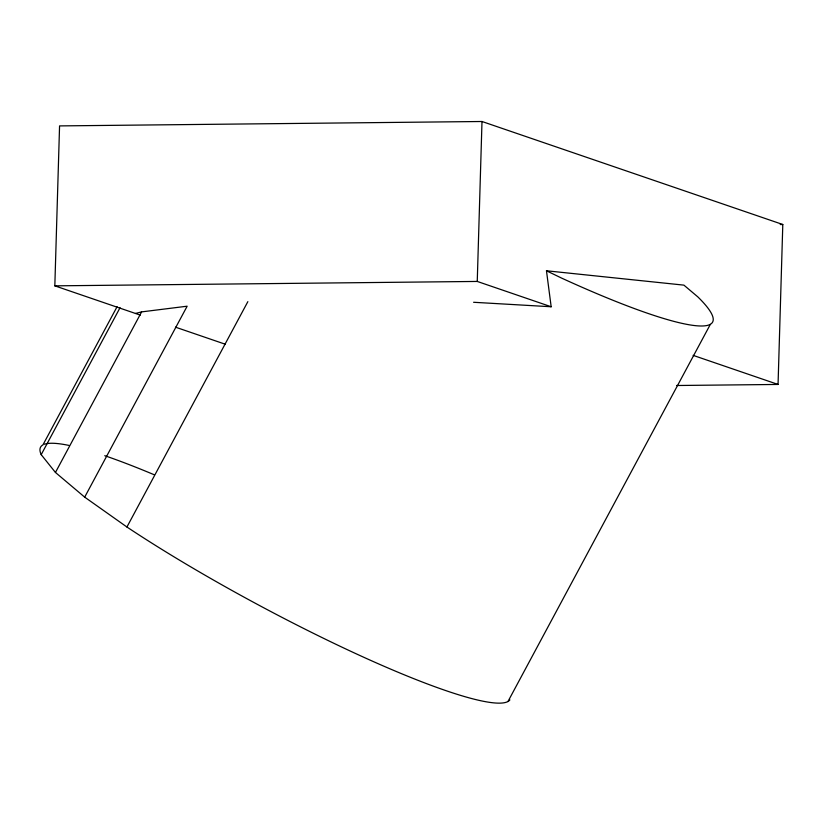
<?xml version="1.0" encoding="UTF-8"?>
<svg xmlns="http://www.w3.org/2000/svg" width="824" height="824" viewBox="0 0 824 824"><rect width="100%" height="100%" fill="white"/><g stroke="black" fill="none" stroke-linecap="round" stroke-linejoin="round"><path stroke-width="1.24" d="M140.307 315.118L54.827 285.846L59.565 125.907L481.999 121.499L782.8 224.499L778.052 384.447L676.617 385.508M546.466 270.777L561.814 278.193A266.554 35.988 28.2 0 0 697.794 296.856L683.91 285.135L546.466 270.777L551.174 306.755L477.251 281.437L481.999 121.499M117.09 306.693L42.92 444.919A266.554 35.988 28.2 0 0 41.2 454.652L55.445 472.461L84.687 497.14L126.927 527.01A266.554 35.988 28.2 0 0 366.577 658.541A266.554 35.988 28.2 0 0 509.901 699.895M41.2 454.652L120.046 307.702M55.445 472.461L141.604 311.894L187.151 306.198L84.687 497.14M126.927 527.01L247.859 301.646M507.965 701.512L710.329 324.399M135.455 313.46L141.604 311.894M780.235 224.53L782.8 224.499M54.827 285.846L477.251 281.437M473.594 302.274L551.174 306.755M693.128 355.36L778.052 384.447M175.471 327.159L225.199 344.195M44.455 444.239A266.554 35.988 28.2 0 1 68.886 445.403M104.751 455.693A266.554 35.988 28.2 0 1 154.078 474.696"/></g></svg>
